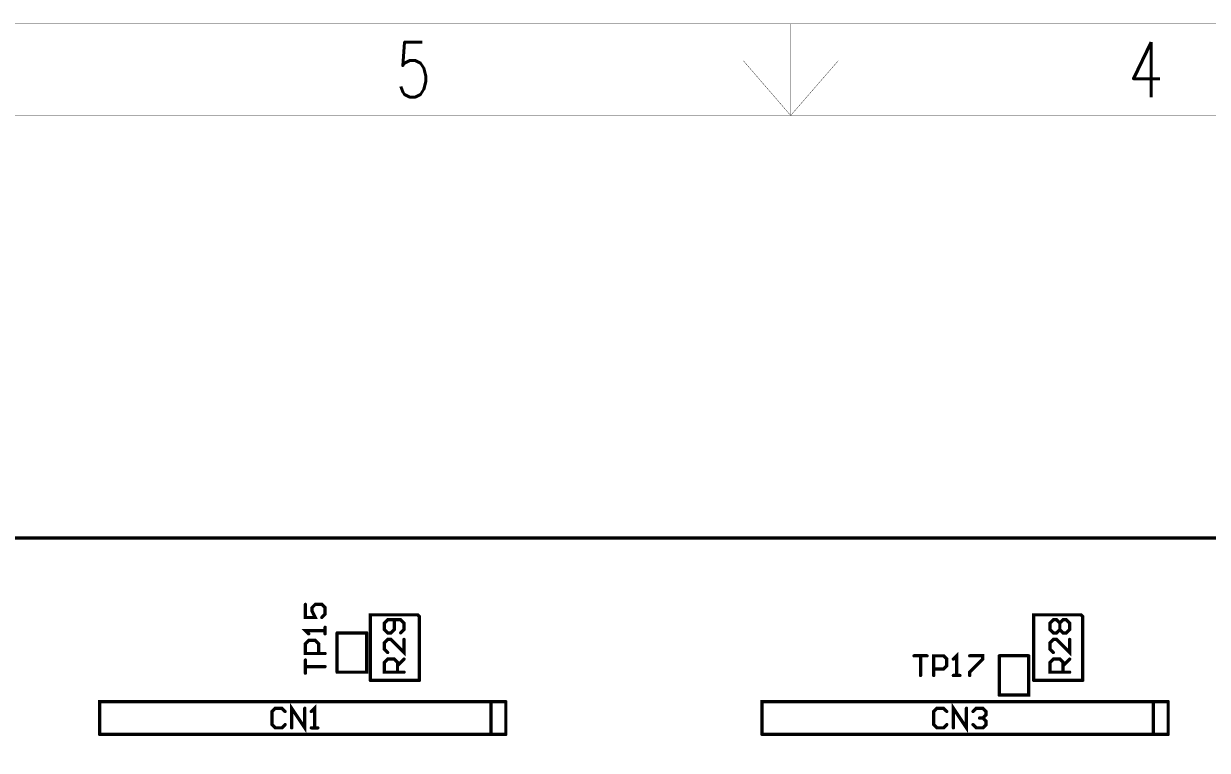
# Model space of a CAD drawing. Extents: x -4.2 to 14.8, y -3.5 to 8.8.
# Drawn here: x 2.912 to 6.525, y 6.551 to 8.77 of the extents above; entities that cross this region are included whole.
import ezdxf

# ---------------------------------------------------------------- set-up
doc = ezdxf.new("R2010")
doc.units = 0
for name, color, linetype in [('2D_LINE_00', 1, 'CONTINUOUS'), ('2D_LINE_01', 1, 'CONTINUOUS'), ('TEXT_01', 1, 'CONTINUOUS')]:
    doc.layers.add(name, color=color, linetype=linetype)
doc.styles.add('W0$0005', font='simplex', dxfattribs={"width": 0.75})

# ---------------------------------------------------------------- blocks, each defined once
blk = doc.blocks.new('SMOOTH_0$001')
at = {"const_width": 0.0005}
blk.add_lwpolyline([(-0.00025, 0, 1), (0.00025, 0, 1)], format="xyb", close=True, dxfattribs=at)
blk = doc.blocks.new('DRAWING_2911')
at = {"layer": '2D_LINE_01', "const_width": 0.001}
for points in [[(-18.3217, -0.5412), (0.6823, -0.5412), (0.6823, 11.7555), (-18.3217, 11.7555)], [(-18.0597, -0.2617), (0.3854, -0.2617), (0.3854, 11.476), (-18.0597, 11.476)]]:
    blk.add_lwpolyline(points, close=True, dxfattribs=at)
for points in [[(-8.8197, 11.476), (-8.8197, 11.7555)], [(-8.8197, 11.4758), (-8.9637, 11.6424)], [(-8.8197, 11.4758), (-8.675, 11.6424)]]:
    blk.add_lwpolyline(points, dxfattribs=at)
at = {"layer": '2D_LINE_01'}
for p in [(-8.8197, 11.7555), (-8.9637, 11.6424), (-8.675, 11.6424), (-8.8197, 11.476), (-8.8197, 11.4758), (-8.8197, 11.4758)]:
    blk.add_blockref('SMOOTH_0$001', p, dxfattribs=at)
at = {"layer": 'TEXT_01', "style": 'W0$0005', "width": 0.75}
for s, p in [('5', (-10.0255, 11.5319)), ('4', (-7.7897, 11.5319))]:
    blk.add_text(s, height=0.1677, dxfattribs=at).set_placement(p)
blk = doc.blocks.new('SMOOTH_0$01')
at = {"const_width": 0.005}
blk.add_lwpolyline([(-0.0025, 0, 1), (0.0025, 0, 1)], format="xyb", close=True, dxfattribs=at)
blk = doc.blocks.new('DRAWING_2985')
at = {"layer": '2D_LINE_00', "const_width": 0.01}
blk.add_lwpolyline([(0, 0), (0.005, -0.005)], dxfattribs=at)
at = {"layer": '2D_LINE_00'}
for p in [(0, 0), (0.005, -0.005)]:
    blk.add_blockref('SMOOTH_0$01', p, dxfattribs=at)
blk = doc.blocks.new('DRAWING_2986')
at = {"layer": '2D_LINE_00', "const_width": 0.01}
blk.add_lwpolyline([(0, 0), (0, 0.195)], dxfattribs=at)
at = {"layer": '2D_LINE_00'}
for p in [(0, 0.195), (0, 0)]:
    blk.add_blockref('SMOOTH_0$01', p, dxfattribs=at)
blk = doc.blocks.new('DRAWING_2987')
at = {"layer": '2D_LINE_00', "const_width": 0.01}
blk.add_lwpolyline([(0, 0), (0.15, 0)], dxfattribs=at)
at = {"layer": '2D_LINE_00'}
for p in [(0, 0), (0.15, 0)]:
    blk.add_blockref('SMOOTH_0$01', p, dxfattribs=at)
blk = doc.blocks.new('DRAWING_2988')
at = {"layer": '2D_LINE_00', "const_width": 0.01}
blk.add_lwpolyline([(0, 0), (0, 0.2), (0.145, 0.2)], dxfattribs=at)
at = {"layer": '2D_LINE_00'}
for p in [(0, 0.2), (0.145, 0.2), (0, 0)]:
    blk.add_blockref('SMOOTH_0$01', p, dxfattribs=at)
blk = doc.blocks.new('DRAWING_3036')
at = {"layer": '2D_LINE_00', "const_width": 0.01}
blk.add_lwpolyline([(0, 0), (0, 0.1)], dxfattribs=at)
at = {"layer": '2D_LINE_00'}
for p in [(0, 0.1), (0, 0)]:
    blk.add_blockref('SMOOTH_0$01', p, dxfattribs=at)
blk = doc.blocks.new('DRAWING_3037')
at = {"layer": '2D_LINE_00', "const_width": 0.01}
blk.add_lwpolyline([(0, 0), (1.24, 0)], dxfattribs=at)
at = {"layer": '2D_LINE_00'}
for p in [(0, 0), (1.24, 0)]:
    blk.add_blockref('SMOOTH_0$01', p, dxfattribs=at)
blk = doc.blocks.new('DRAWING_3038')
at = {"layer": '2D_LINE_00', "const_width": 0.01}
blk.add_lwpolyline([(0, 0), (0, 0.1), (1.24, 0.1)], dxfattribs=at)
at = {"layer": '2D_LINE_00'}
for p in [(0, 0.1), (1.24, 0.1), (0, 0)]:
    blk.add_blockref('SMOOTH_0$01', p, dxfattribs=at)
blk = doc.blocks.new('DRAWING_3039')
at = {"layer": '2D_LINE_00', "const_width": 0.01}
blk.add_lwpolyline([(0, 0), (0, 0.1)], dxfattribs=at)
at = {"layer": '2D_LINE_00'}
for p in [(0, 0.1), (0, 0)]:
    blk.add_blockref('SMOOTH_0$01', p, dxfattribs=at)
blk = doc.blocks.new('DRAWING_3082')
at = {"layer": '2D_LINE_00', "const_width": 0.01}
blk.add_lwpolyline([(0, 0), (0, 0.1)], dxfattribs=at)
at = {"layer": '2D_LINE_00'}
for p in [(0, 0.1), (0, 0)]:
    blk.add_blockref('SMOOTH_0$01', p, dxfattribs=at)
blk = doc.blocks.new('DRAWING_3083')
at = {"layer": '2D_LINE_00', "const_width": 0.01}
blk.add_lwpolyline([(0, 0), (1.24, 0)], dxfattribs=at)
at = {"layer": '2D_LINE_00'}
for p in [(0, 0), (1.24, 0)]:
    blk.add_blockref('SMOOTH_0$01', p, dxfattribs=at)
blk = doc.blocks.new('DRAWING_3084')
at = {"layer": '2D_LINE_00', "const_width": 0.01}
blk.add_lwpolyline([(0, 0), (0, 0.1), (1.24, 0.1)], dxfattribs=at)
at = {"layer": '2D_LINE_00'}
for p in [(0, 0.1), (1.24, 0.1), (0, 0)]:
    blk.add_blockref('SMOOTH_0$01', p, dxfattribs=at)
blk = doc.blocks.new('DRAWING_3085')
at = {"layer": '2D_LINE_00', "const_width": 0.01}
blk.add_lwpolyline([(0, 0), (0, 0.1)], dxfattribs=at)
at = {"layer": '2D_LINE_00'}
for p in [(0, 0.1), (0, 0)]:
    blk.add_blockref('SMOOTH_0$01', p, dxfattribs=at)
blk = doc.blocks.new('DRAWING_3136')
at = {"layer": '2D_LINE_00', "const_width": 0.01}
blk.add_lwpolyline([(0, 0), (0.005, -0.005)], dxfattribs=at)
at = {"layer": '2D_LINE_00'}
for p in [(0, 0), (0.005, -0.005)]:
    blk.add_blockref('SMOOTH_0$01', p, dxfattribs=at)
blk = doc.blocks.new('DRAWING_3137')
at = {"layer": '2D_LINE_00', "const_width": 0.01}
blk.add_lwpolyline([(0, 0), (0, 0.195)], dxfattribs=at)
at = {"layer": '2D_LINE_00'}
for p in [(0, 0.195), (0, 0)]:
    blk.add_blockref('SMOOTH_0$01', p, dxfattribs=at)
blk = doc.blocks.new('DRAWING_3138')
at = {"layer": '2D_LINE_00', "const_width": 0.01}
blk.add_lwpolyline([(0, 0), (0.15, 0)], dxfattribs=at)
at = {"layer": '2D_LINE_00'}
for p in [(0, 0), (0.15, 0)]:
    blk.add_blockref('SMOOTH_0$01', p, dxfattribs=at)
blk = doc.blocks.new('DRAWING_3139')
at = {"layer": '2D_LINE_00', "const_width": 0.01}
blk.add_lwpolyline([(0, 0), (0, 0.2), (0.145, 0.2)], dxfattribs=at)
at = {"layer": '2D_LINE_00'}
for p in [(0, 0.2), (0.145, 0.2), (0, 0)]:
    blk.add_blockref('SMOOTH_0$01', p, dxfattribs=at)
blk = doc.blocks.new('DRAWING_3197')
at = {"layer": '2D_LINE_00', "const_width": 0.01}
blk.add_lwpolyline([(0, 0), (0, 0.12)], dxfattribs=at)
at = {"layer": '2D_LINE_00'}
for p in [(0, 0.12), (0, 0)]:
    blk.add_blockref('SMOOTH_0$01', p, dxfattribs=at)
blk = doc.blocks.new('DRAWING_3198')
at = {"layer": '2D_LINE_00', "const_width": 0.01}
blk.add_lwpolyline([(0, 0), (0.09, 0), (0.09, 0.12)], dxfattribs=at)
at = {"layer": '2D_LINE_00'}
for p in [(0.09, 0.12), (0, 0), (0.09, 0)]:
    blk.add_blockref('SMOOTH_0$01', p, dxfattribs=at)
blk = doc.blocks.new('DRAWING_3199')
at = {"layer": '2D_LINE_00', "const_width": 0.01}
blk.add_lwpolyline([(0, 0), (0.09, 0)], dxfattribs=at)
at = {"layer": '2D_LINE_00'}
for p in [(0, 0), (0.09, 0)]:
    blk.add_blockref('SMOOTH_0$01', p, dxfattribs=at)
blk = doc.blocks.new('DRAWING_3204')
at = {"layer": '2D_LINE_00', "const_width": 0.01}
blk.add_lwpolyline([(0, 0), (0, 0.12)], dxfattribs=at)
at = {"layer": '2D_LINE_00'}
for p in [(0, 0.12), (0, 0)]:
    blk.add_blockref('SMOOTH_0$01', p, dxfattribs=at)
blk = doc.blocks.new('DRAWING_3205')
at = {"layer": '2D_LINE_00', "const_width": 0.01}
blk.add_lwpolyline([(0, 0), (0.09, 0), (0.09, 0.12)], dxfattribs=at)
at = {"layer": '2D_LINE_00'}
for p in [(0.09, 0.12), (0, 0), (0.09, 0)]:
    blk.add_blockref('SMOOTH_0$01', p, dxfattribs=at)
blk = doc.blocks.new('DRAWING_3206')
at = {"layer": '2D_LINE_00', "const_width": 0.01}
blk.add_lwpolyline([(0, 0), (0.09, 0)], dxfattribs=at)
at = {"layer": '2D_LINE_00'}
for p in [(0, 0), (0.09, 0)]:
    blk.add_blockref('SMOOTH_0$01', p, dxfattribs=at)
blk = doc.blocks.new('DRAWING_3220')
at = {"layer": '2D_LINE_00', "const_width": 0.01}
blk.add_lwpolyline([(0, 0), (11.23, 0)], dxfattribs=at)
blk = doc.blocks.new('DRAWING_3258')
at = {"layer": '2D_LINE_00', "const_width": 0.01}
blk.add_lwpolyline([(0, 0), (-0.05998, 0), (-0.05998, 0.02999), (-0.04998, 0.03999), (-0.02999, 0.03999), (-0.01999, 0.02999), (-0.01999, 0)], dxfattribs=at)
at = {"layer": '2D_LINE_00'}
for p in [(-0.04998, 0.03999), (-0.02999, 0.03999), (-0.05998, 0.02999), (-0.05998, 0), (-0.01999, 0.02999), (-0.01999, 0), (0, 0)]:
    blk.add_blockref('SMOOTH_0$01', p, dxfattribs=at)
blk = doc.blocks.new('DRAWING_3259')
at = {"layer": '2D_LINE_00', "const_width": 0.01}
blk.add_lwpolyline([(0, 0), (0.01999, 0.02)], dxfattribs=at)
at = {"layer": '2D_LINE_00'}
for p in [(0, 0), (0.01999, 0.02)]:
    blk.add_blockref('SMOOTH_0$01', p, dxfattribs=at)
blk = doc.blocks.new('DRAWING_3260')
at = {"layer": '2D_LINE_00', "const_width": 0.01}
blk.add_lwpolyline([(0, 0), (0, -0.03999), (-0.03999, 0), (-0.04998, 0), (-0.05998, -0.01), (-0.05998, -0.02999), (-0.04998, -0.03999)], dxfattribs=at)
at = {"layer": '2D_LINE_00'}
for p in [(-0.04998, 0), (-0.03999, 0), (0, 0), (-0.05998, -0.01), (-0.05998, -0.02999), (-0.04998, -0.03999), (0, -0.03999)]:
    blk.add_blockref('SMOOTH_0$01', p, dxfattribs=at)
blk = doc.blocks.new('DRAWING_3261')
at = {"layer": '2D_LINE_00', "const_width": 0.01}
blk.add_lwpolyline([(0, 0), (-0.01, 0.01), (-0.01, 0.02999), (0, 0.03999), (0.00999, 0.03999), (0.01999, 0.02999), (0.02999, 0.03999), (0.03998, 0.03999), (0.04998, 0.02999), (0.04998, 0.01), (0.03998, 0), (0.02999, 0), (0.01999, 0.01), (0.00999, 0), (0, 0)], dxfattribs=at)
at = {"layer": '2D_LINE_00'}
for p in [(0, 0.03999), (0.00999, 0.03999), (0.02999, 0.03999), (0.03998, 0.03999), (-0.01, 0.02999), (-0.01, 0.01), (0, 0), (0, 0), (0.00999, 0), (0.01999, 0.02999), (0.01999, 0.01), (0.02999, 0), (0.03998, 0), (0.04998, 0.02999), (0.04998, 0.01)]:
    blk.add_blockref('SMOOTH_0$01', p, dxfattribs=at)
blk = doc.blocks.new('DRAWING_3262')
at = {"layer": '2D_LINE_00', "const_width": 0.01}
blk.add_lwpolyline([(0, 0), (0, 0.01999)], dxfattribs=at)
at = {"layer": '2D_LINE_00'}
for p in [(0, 0.01999), (0, 0)]:
    blk.add_blockref('SMOOTH_0$01', p, dxfattribs=at)
blk = doc.blocks.new('DRAWING_3302')
at = {"layer": '2D_LINE_00', "const_width": 0.01}
blk.add_lwpolyline([(0, 0), (-0.01, 0.01), (-0.02999, 0.01), (-0.03999, 0), (-0.03999, -0.03998), (-0.02999, -0.04998), (-0.01, -0.04998), (0, -0.03998)], dxfattribs=at)
at = {"layer": '2D_LINE_00'}
for p in [(-0.03999, 0), (-0.02999, 0.01), (-0.01, 0.01), (0, 0), (-0.03999, -0.03998), (0, -0.03998), (-0.02999, -0.04998), (-0.01, -0.04998)]:
    blk.add_blockref('SMOOTH_0$01', p, dxfattribs=at)
blk = doc.blocks.new('DRAWING_3303')
at = {"layer": '2D_LINE_00', "const_width": 0.01}
blk.add_lwpolyline([(0, 0), (0, 0.05998), (0.03999, 0), (0.03999, 0.05998)], dxfattribs=at)
at = {"layer": '2D_LINE_00'}
for p in [(0, 0.05998), (0.03999, 0.05998), (0, 0), (0.03999, 0)]:
    blk.add_blockref('SMOOTH_0$01', p, dxfattribs=at)
blk = doc.blocks.new('DRAWING_3304')
at = {"layer": '2D_LINE_00', "const_width": 0.01}
blk.add_lwpolyline([(0, 0), (0.01999, 0), (0.01, 0), (0.01, 0.05998), (0, 0.04998)], dxfattribs=at)
at = {"layer": '2D_LINE_00'}
for p in [(0, 0.04998), (0.01, 0.05998), (0, 0), (0.01, 0), (0.01999, 0)]:
    blk.add_blockref('SMOOTH_0$01', p, dxfattribs=at)
blk = doc.blocks.new('DRAWING_3342')
at = {"layer": '2D_LINE_00', "const_width": 0.01}
blk.add_lwpolyline([(0, 0), (-0.01, 0.01), (-0.02999, 0.01), (-0.03999, 0), (-0.03999, -0.03998), (-0.02999, -0.04998), (-0.01, -0.04998), (0, -0.03998)], dxfattribs=at)
at = {"layer": '2D_LINE_00'}
for p in [(-0.03999, 0), (-0.02999, 0.01), (-0.01, 0.01), (0, 0), (-0.03999, -0.03998), (0, -0.03998), (-0.02999, -0.04998), (-0.01, -0.04998)]:
    blk.add_blockref('SMOOTH_0$01', p, dxfattribs=at)
blk = doc.blocks.new('DRAWING_3343')
at = {"layer": '2D_LINE_00', "const_width": 0.01}
blk.add_lwpolyline([(0, 0), (0, 0.05998), (0.03999, 0), (0.03999, 0.05998)], dxfattribs=at)
at = {"layer": '2D_LINE_00'}
for p in [(0, 0.05998), (0.03999, 0.05998), (0, 0), (0.03999, 0)]:
    blk.add_blockref('SMOOTH_0$01', p, dxfattribs=at)
blk = doc.blocks.new('DRAWING_3344')
at = {"layer": '2D_LINE_00', "const_width": 0.01}
blk.add_lwpolyline([(0, 0), (0.01, 0.01), (0.02999, 0.01), (0.03999, 0), (0.03999, -0.00999), (0.02999, -0.01999), (0.02, -0.01999), (0.02999, -0.01999), (0.03999, -0.02999), (0.03999, -0.03998), (0.02999, -0.04998), (0.01, -0.04998), (0, -0.03998)], dxfattribs=at)
at = {"layer": '2D_LINE_00'}
for p in [(0, 0), (0.01, 0.01), (0.02999, 0.01), (0.03999, 0), (0, -0.03998), (0.02, -0.01999), (0.02999, -0.01999), (0.02999, -0.01999), (0.03999, -0.00999), (0.03999, -0.02999), (0.03999, -0.03998), (0.01, -0.04998), (0.02999, -0.04998)]:
    blk.add_blockref('SMOOTH_0$01', p, dxfattribs=at)
blk = doc.blocks.new('DRAWING_3384')
at = {"layer": '2D_LINE_00', "const_width": 0.01}
blk.add_lwpolyline([(0, 0), (-0.05998, 0), (-0.05998, 0.02999), (-0.04998, 0.03999), (-0.02999, 0.03999), (-0.01999, 0.02999), (-0.01999, 0)], dxfattribs=at)
at = {"layer": '2D_LINE_00'}
for p in [(-0.04998, 0.03999), (-0.02999, 0.03999), (-0.05998, 0.02999), (-0.05998, 0), (-0.01999, 0.02999), (-0.01999, 0), (0, 0)]:
    blk.add_blockref('SMOOTH_0$01', p, dxfattribs=at)
blk = doc.blocks.new('DRAWING_3385')
at = {"layer": '2D_LINE_00', "const_width": 0.01}
blk.add_lwpolyline([(0, 0), (0.01999, 0.02)], dxfattribs=at)
at = {"layer": '2D_LINE_00'}
for p in [(0, 0), (0.01999, 0.02)]:
    blk.add_blockref('SMOOTH_0$01', p, dxfattribs=at)
blk = doc.blocks.new('DRAWING_3386')
at = {"layer": '2D_LINE_00', "const_width": 0.01}
blk.add_lwpolyline([(0, 0), (0, -0.03999), (-0.03999, 0), (-0.04998, 0), (-0.05998, -0.01), (-0.05998, -0.02999), (-0.04998, -0.03999)], dxfattribs=at)
at = {"layer": '2D_LINE_00'}
for p in [(-0.04998, 0), (-0.03999, 0), (0, 0), (-0.05998, -0.01), (-0.05998, -0.02999), (-0.04998, -0.03999), (0, -0.03999)]:
    blk.add_blockref('SMOOTH_0$01', p, dxfattribs=at)
blk = doc.blocks.new('DRAWING_3387')
at = {"layer": '2D_LINE_00', "const_width": 0.01}
blk.add_lwpolyline([(0, 0), (0.01, 0.01), (0.01, 0.02999), (0, 0.03999), (-0.03998, 0.03999), (-0.04998, 0.02999), (-0.04998, 0.01), (-0.03998, 0), (-0.02999, 0), (-0.01999, 0.01), (-0.01999, 0.03999)], dxfattribs=at)
at = {"layer": '2D_LINE_00'}
for p in [(-0.03998, 0.03999), (-0.01999, 0.03999), (0, 0.03999), (-0.04998, 0.02999), (-0.04998, 0.01), (-0.03998, 0), (-0.02999, 0), (-0.01999, 0.01), (0, 0), (0.01, 0.02999), (0.01, 0.01)]:
    blk.add_blockref('SMOOTH_0$01', p, dxfattribs=at)
blk = doc.blocks.new('DRAWING_3439')
at = {"layer": '2D_LINE_00', "const_width": 0.01}
blk.add_lwpolyline([(0, 0), (0.03999, 0), (0.01999, 0), (0.01999, -0.05998)], dxfattribs=at)
at = {"layer": '2D_LINE_00'}
for p in [(0, 0), (0.01999, 0), (0.03999, 0), (0.01999, -0.05998)]:
    blk.add_blockref('SMOOTH_0$01', p, dxfattribs=at)
blk = doc.blocks.new('DRAWING_3440')
at = {"layer": '2D_LINE_00', "const_width": 0.01}
blk.add_lwpolyline([(0, 0), (0, 0.05998), (0.02999, 0.05998), (0.03999, 0.04998), (0.03999, 0.02999), (0.02999, 0.01999), (0, 0.01999)], dxfattribs=at)
at = {"layer": '2D_LINE_00'}
for p in [(0, 0.05998), (0.02999, 0.05998), (0.03999, 0.04998), (0, 0.01999), (0, 0), (0.02999, 0.01999), (0.03999, 0.02999)]:
    blk.add_blockref('SMOOTH_0$01', p, dxfattribs=at)
blk = doc.blocks.new('DRAWING_3441')
at = {"layer": '2D_LINE_00', "const_width": 0.01}
blk.add_lwpolyline([(0, 0), (0.02, 0), (0.01, 0), (0.01, 0.05998), (0, 0.04998)], dxfattribs=at)
at = {"layer": '2D_LINE_00'}
for p in [(0, 0.04998), (0.01, 0.05998), (0, 0), (0.01, 0), (0.02, 0)]:
    blk.add_blockref('SMOOTH_0$01', p, dxfattribs=at)
blk = doc.blocks.new('DRAWING_3442')
at = {"layer": '2D_LINE_00', "const_width": 0.01}
blk.add_lwpolyline([(0, 0), (0.03999, 0), (0.03999, -0.01), (0, -0.04998), (0, -0.05998)], dxfattribs=at)
at = {"layer": '2D_LINE_00'}
for p in [(0, 0), (0.03999, 0), (0.03999, -0.01), (0, -0.04998), (0, -0.05998)]:
    blk.add_blockref('SMOOTH_0$01', p, dxfattribs=at)
blk = doc.blocks.new('DRAWING_3447')
at = {"layer": '2D_LINE_00', "const_width": 0.01}
blk.add_lwpolyline([(0, 0), (0, 0.03999), (0, 0.01999), (0.05998, 0.01999)], dxfattribs=at)
at = {"layer": '2D_LINE_00'}
for p in [(0, 0.03999), (0, 0.01999), (0, 0), (0.05998, 0.01999)]:
    blk.add_blockref('SMOOTH_0$01', p, dxfattribs=at)
blk = doc.blocks.new('DRAWING_3448')
at = {"layer": '2D_LINE_00', "const_width": 0.01}
blk.add_lwpolyline([(0, 0), (-0.05998, 0), (-0.05998, 0.02999), (-0.04998, 0.03999), (-0.02999, 0.03999), (-0.01999, 0.02999), (-0.01999, 0)], dxfattribs=at)
at = {"layer": '2D_LINE_00'}
for p in [(-0.04998, 0.03999), (-0.02999, 0.03999), (-0.05998, 0.02999), (-0.05998, 0), (-0.01999, 0.02999), (-0.01999, 0), (0, 0)]:
    blk.add_blockref('SMOOTH_0$01', p, dxfattribs=at)
blk = doc.blocks.new('DRAWING_3449')
at = {"layer": '2D_LINE_00', "const_width": 0.01}
blk.add_lwpolyline([(0, 0), (0, 0.02), (0, 0.01), (-0.05998, 0.01), (-0.04998, 0)], dxfattribs=at)
at = {"layer": '2D_LINE_00'}
for p in [(-0.05998, 0.01), (-0.04998, 0), (0, 0.02), (0, 0.01), (0, 0)]:
    blk.add_blockref('SMOOTH_0$01', p, dxfattribs=at)
blk = doc.blocks.new('DRAWING_3450')
at = {"layer": '2D_LINE_00', "const_width": 0.01}
blk.add_lwpolyline([(0, 0), (0, -0.03999), (0.02999, -0.03999), (0.01999, -0.01999), (0.01999, -0.00999), (0.02999, 0), (0.04998, 0), (0.05998, -0.00999), (0.05998, -0.02999), (0.04998, -0.03999)], dxfattribs=at)
at = {"layer": '2D_LINE_00'}
for p in [(0, 0), (0.02999, 0), (0.04998, 0), (0, -0.03999), (0.01999, -0.00999), (0.01999, -0.01999), (0.02999, -0.03999), (0.04998, -0.03999), (0.05998, -0.00999), (0.05998, -0.02999)]:
    blk.add_blockref('SMOOTH_0$01', p, dxfattribs=at)

msp = doc.modelspace()

# ---------------------------------------------------------------- block references
for name, p in [('DRAWING_2911', (14.0731, -2.9862)), ('DRAWING_3220', (-0.235, 7.2)), ('DRAWING_3450', (3.772, 6.9969)), ('DRAWING_3139', (3.97, 6.765)), ('DRAWING_3387', (4.063, 6.91)), ('DRAWING_3136', (4.115, 6.965)), ('DRAWING_3137', (4.12, 6.765)), ('DRAWING_2988', (5.995, 6.765)), ('DRAWING_3261', (6.055, 6.91)), ('DRAWING_3262', (6.075, 6.92)), ('DRAWING_2985', (6.14, 6.965)), ('DRAWING_2986', (6.145, 6.765)), ('DRAWING_3449', (3.832, 6.907)), ('DRAWING_3204', (3.8688, 6.79)), ('DRAWING_3205', (3.8688, 6.79)), ('DRAWING_3206', (3.8688, 6.91)), ('DRAWING_3448', (3.832, 6.847)), ('DRAWING_3386', (4.073, 6.89)), ('DRAWING_3260', (6.105, 6.89)), ('DRAWING_3447', (3.772, 6.787)), ('DRAWING_3384', (4.073, 6.79)), ('DRAWING_3385', (4.053, 6.81)), ('DRAWING_3439', (5.63, 6.84)), ('DRAWING_3440', (5.69, 6.78)), ('DRAWING_3441', (5.75, 6.78)), ('DRAWING_3442', (5.7999, 6.84)), ('DRAWING_3197', (5.89, 6.72)), ('DRAWING_3198', (5.89, 6.72)), ('DRAWING_3199', (5.89, 6.84)), ('DRAWING_3258', (6.105, 6.79)), ('DRAWING_3259', (6.085, 6.81)), ('DRAWING_3138', (3.97, 6.765)), ('DRAWING_2987', (5.995, 6.765)), ('DRAWING_3038', (3.1438, 6.6)), ('DRAWING_3302', (3.71, 6.67)), ('DRAWING_3303', (3.73, 6.62)), ('DRAWING_3304', (3.79, 6.62)), ('DRAWING_3036', (4.3388, 6.6)), ('DRAWING_3039', (4.3838, 6.6)), ('DRAWING_3084', (5.1658, 6.6)), ('DRAWING_3342', (5.73, 6.67)), ('DRAWING_3343', (5.75, 6.62)), ('DRAWING_3344', (5.81, 6.67)), ('DRAWING_3082', (6.3608, 6.6)), ('DRAWING_3085', (6.4058, 6.6)), ('DRAWING_3037', (3.1438, 6.6)), ('DRAWING_3083', (5.1658, 6.6))]:
    msp.add_blockref(name, p)

doc.saveas('drawing.dxf')
